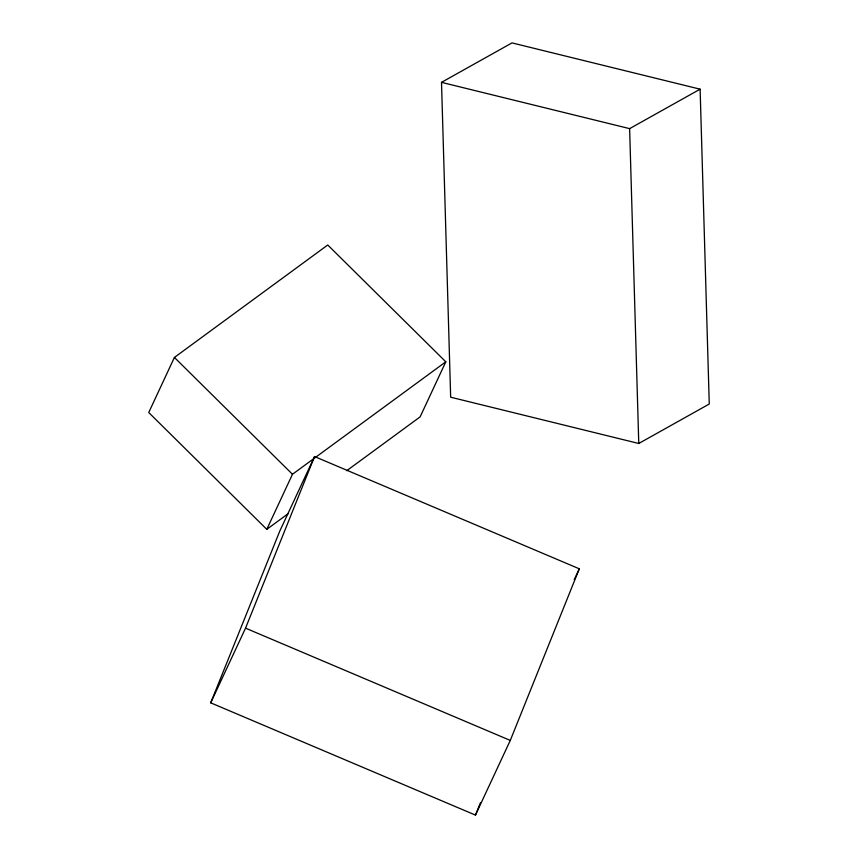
<?xml version="1.0" encoding="UTF-8"?>
<svg xmlns="http://www.w3.org/2000/svg" width="858" height="858" viewBox="0 0 858 858"><rect width="100%" height="100%" fill="white"/><g stroke="black" fill="none" stroke-linecap="round" stroke-linejoin="round"><path stroke-width="1.29" d="M210.714 702.831L279.729 531.22L314.554 456.553L579.3 568.811L510.285 740.422L475.461 815.1L210.714 702.831L245.538 628.153L314.554 456.553M475.461 815.1L480.469 802.67M346.696 470.731L420.12 416.881L445.806 361.808L327.745 244.991L174.41 357.443L148.734 412.516L266.784 529.343L288.385 513.502M266.784 529.343L292.471 474.27L445.806 361.808M574.238 579.654L579.3 568.811M441.505 82.357L512.001 42.9L700.117 89.178L709.266 404.021L638.77 443.479L450.664 397.2L441.505 82.357L629.622 128.636L700.117 89.178M245.538 628.153L510.285 740.422M174.41 357.443L292.471 474.27M629.622 128.636L638.77 443.479"/></g></svg>
